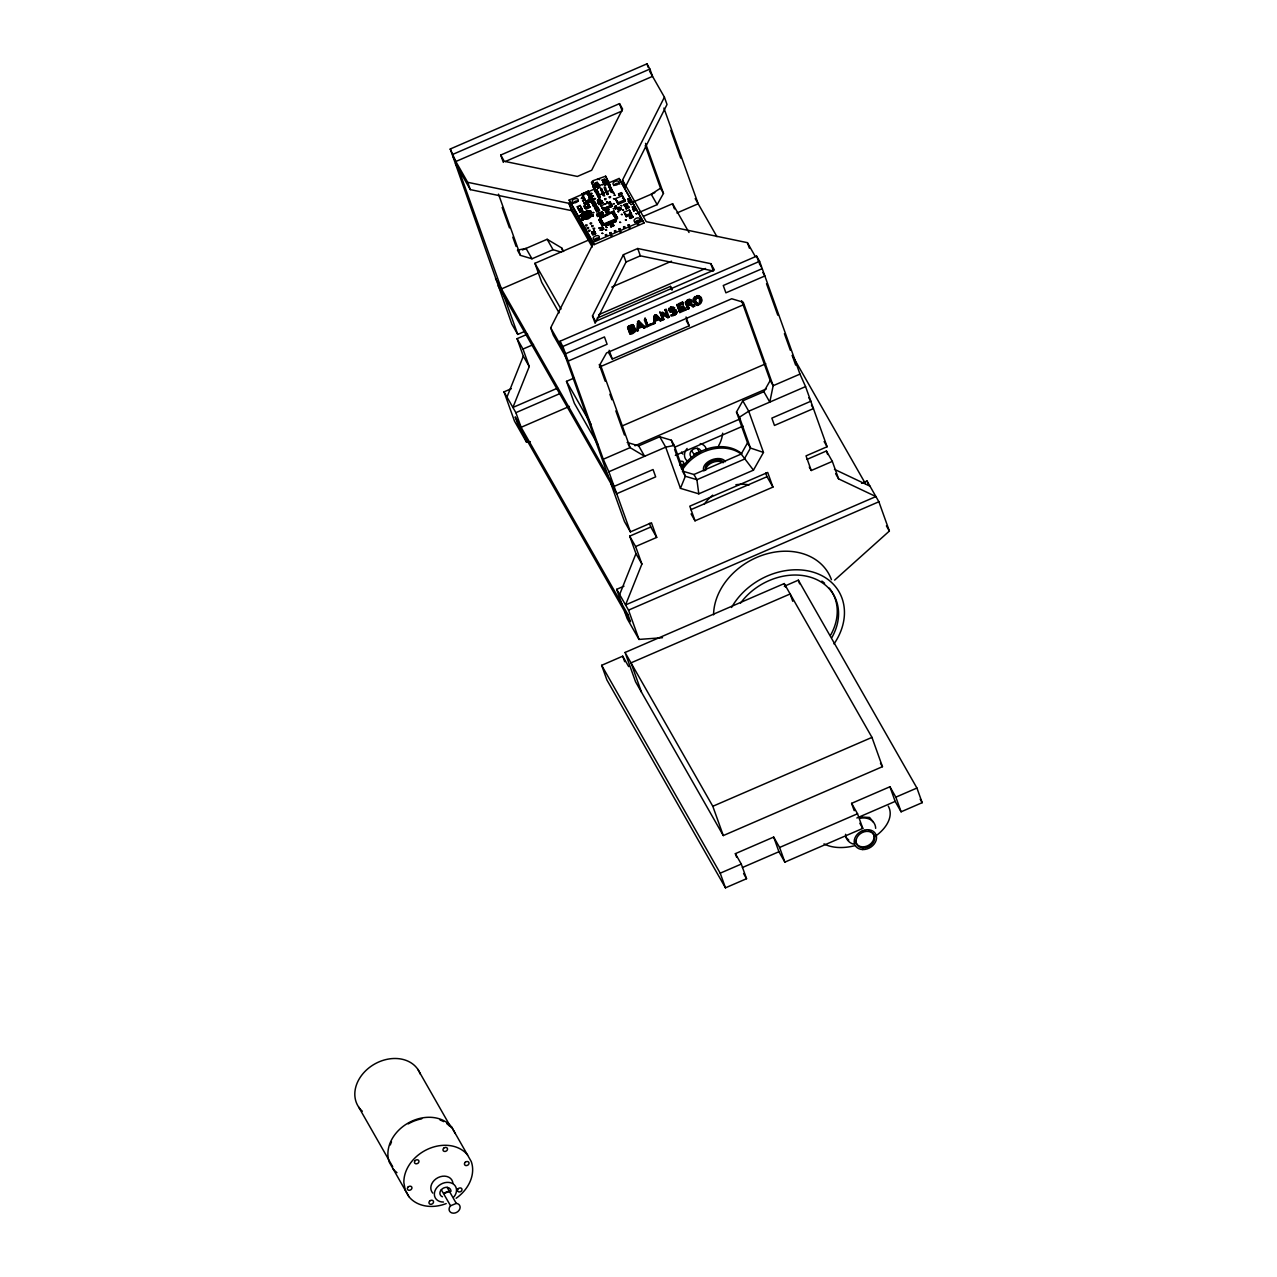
<?xml version="1.0" encoding="UTF-8"?>
<svg xmlns="http://www.w3.org/2000/svg" width="1277" height="1277" viewBox="0 0 1277 1277"><rect width="100%" height="100%" fill="white"/><g stroke="black" fill="none" stroke-linecap="round" stroke-linejoin="round"><path stroke-width="1.5" d="M585.568 219.357L584.994 216.707L588.952 215.206L589.814 213.706L589.064 215.526L582.344 217.936L583.381 216.978C586.351 217.202 585.281 221.703 590.453 217.25C591.379 212.094 579.71 220.219 583.03 212.86L584.834 212.19L583.573 213.866L585.632 214.616L587.516 213.435L587.372 211.854M668.733 309.545L669.1 308.204L669.787 311.636C675.549 310.343 677.576 314.589 670.776 315.004L671.159 316.073C680.274 314.876 676.14 308.316 669.196 310.598L668.733 309.545L669.787 311.636M627.63 327.79L630.104 334.095C633.759 334.845 638.835 327.662 632.61 328.764L633.36 325.156M694.592 299.425C694.624 294.508 702.254 298.69 700.035 302.601C696.284 307.118 692.166 295.514 696.683 302.761M696.747 297.876L695.279 301.085M699.716 303L699.493 298.706L697.21 296.599M602.68 213.083C601.643 216.627 590.948 214.376 601.659 212.174M582.344 218.191L585.249 218.207L583.19 217.585L582.903 219.836L582.535 218.974L585.281 218.846M585.505 208.518L585.473 206.555M585.584 207.864L584.962 208.295M688.558 304.485L687.265 303.734L687.856 304.788C692.389 304.437 689.692 297.972 686.387 301.26L689.197 308.523L687.888 309.082L685.398 302.777M672.277 314.637C676.012 315.467 676.714 308.443 676.044 310.662M590.405 211.663L591.251 211.471L589.83 211.008L589.383 212.509L585.153 212.062L587.883 213.147L585.84 215.206L583.972 214.823L583.844 212.972M589.655 206.666L588.665 205.884L589.064 207.88L586.925 208.805C582.52 206.794 585.584 201.175 588.027 204.464M596.997 214.871L597.971 215.59M587.564 200.76L591.203 199.34L591.379 196.77L589.607 197.536L587.58 200.824L588.186 202.436L586.845 203.027L593.103 200.313L591.698 200.792M638.404 322.363L638.644 327.439L641.772 326.082L638.404 322.363L641.772 326.082M638.644 327.439L638.995 323.4M654.798 316.568L655.149 320.288L658.278 318.931L654.909 315.211L658.278 318.931M655.149 320.288L655.5 316.249M637.303 323.193L637.207 331.03L638.34 330.535L637.941 327.375L641.868 325.683L643.895 328.125L645.284 327.519L638.803 320.926L637.478 321.485M638.34 330.535L637.941 327.375M653.808 316.042L653.712 323.879L654.846 323.384L654.447 320.224L658.373 318.532L660.401 320.974L661.805 320.383L656.49 314.892M654.846 323.384L654.447 320.224M637.207 331.03L638.069 322.522L639.394 321.964L645.284 327.519M653.712 323.879L654.574 315.387L655.899 314.812L661.805 320.383M602.313 212.381L602.999 214.297C603.335 210.482 595.066 214.089 598.003 216.467L597.125 214.568M602.345 212.924L602.393 212.589M699.094 304.437L694.257 302.713L693.523 298.195L694.113 299.233C696.54 317.494 709.533 288.363 694.113 299.233M699.876 304.022L699.285 302.984C702.909 301.117 700.818 294.492 696.699 295.737L697.801 297.637M599.775 218.622L598.865 220.155L600.078 218.958M600.669 219.213L599.105 220.57L599.855 220.155M600.046 219.74L600.03 220.65M601.802 221.192L600.238 222.565L600.781 220.171M601.355 220.394L599.775 221.751L600.541 220.698M602.505 222.421L600.685 223.363L600.972 221.336M602.361 222.948L601.69 221.767M601.802 223.347L601.148 224.161L601.882 222.852M602.489 224.369L602.6 223.363M602.872 225.295C603.877 223.156 600.142 225.614 602.074 224.193M602.888 224.289L616.153 218.782L611.635 212.046L600.19 216.994L600.19 218.527L608.714 214.44M632.706 327.566L632.147 326.417L629.194 327.311L628.603 326.274C627.773 331.781 635.595 328.253 631.285 325.348L629.226 326.002L629.816 327.04M597.077 214.616L597.205 215.063M597.7 214.919L597.907 215.621M585.249 218.431C583.86 219.309 578.178 215.063 582.12 214.759L582.472 212.844L582.791 214.488L580.987 216.148C579.854 212.349 598.674 208.726 585.361 212.636L588.266 211.503L589.527 213.594L584.643 216.563L584.674 214.664M690.586 304.229L689.995 303.176C691.001 298.02 692.501 300.638 690.586 304.229L694.688 306.145L693.108 306.831L688.75 304.038L687.553 304.549L688.159 305.586L689.341 305.075M584.962 207.034L584.084 206.666M585.489 207.943L589.192 206.188L589.894 207.082M581.673 214.712L583.238 217.776M584.531 212.349L582.472 212.844M587.675 212.365L586.845 210.897L588.729 211.886L589.878 211.136C596.886 222.182 590.213 211.679 592.544 215.669M597.317 214.44L601.866 212.11L603.335 214.089L597.62 216.563L596.63 214.632L602.361 212.158L603.335 214.089M629.513 333.058C633.169 333.808 638.245 326.625 632.003 327.726M630.104 334.095L627.598 327.072C629.545 324.15 636.984 325.076 632.61 328.764M689.484 303.974L689.468 300.558M587.787 212.956L588.617 211.583M580.397 215.494L579.806 216.42L582.839 214.041L580.428 215.254L582.919 219.612L581.705 219.74L582.887 219.852M582.456 219.037L581.705 219.74M633.711 329.689L633.408 331.669L631.141 332.722C625.522 327.758 636.76 327.056 633.408 331.669M634.206 330.982C634.589 327.614 629.976 331.493 629.641 329.179M597.62 214.744L597.828 215.637M506.985 397.067L523.315 356.155L517.057 338.676L527.593 334.111M517.057 338.676L522.979 349.068L529.253 366.563L512.907 407.459L557.618 388.112M619.632 594.539L635.962 553.643L629.705 536.148L650.775 527.018L656.713 537.409L635.627 546.54L629.705 536.148M635.627 546.54L641.9 564.035L625.554 604.931L875.91 496.561L838.606 478.891L835.637 473.687M741.634 300.733L770.191 380.498L763.869 391.704L742.799 400.818L748.721 411.21L763.47 452.409L753.446 470.159L698.79 493.832L680.449 488.357L685.334 476.257L674.288 445.402L671.335 440.214L659.762 436.766L638.692 445.881L627.135 442.433M584.036 212.748L583.972 214.823M600.318 219.947L600.892 219.596M600.86 221.639L599.982 222.102M603.175 223.603L602.185 224.209M632.338 328.173L631.285 325.348M597.413 214.983L602.377 213.291M586.877 211.679L591.251 211.471M587.356 212.078L588.266 211.503L585.473 211.95M675.373 313.408C676.347 309.609 665.333 310.534 672.692 307.118L674.783 307.917L672.979 307.326L669.691 309.242M673.282 308.156L670.776 309.401L670.808 310.662M624.485 185.58L622.506 180.089L664.407 97.164L649.578 71.177M550.69 327.806L565.519 353.793L604.468 336.936L607.102 344.247L568.137 361.12L553.308 335.133L550.69 327.806L592.576 244.881L568.872 203.314L467.685 182.308L452.872 156.321M625.139 187.416L667.025 104.475L664.407 97.164M592.48 315.914L623.399 254.698L637.718 248.504L710.81 263.685L714.37 269.926L595.577 321.341L592.48 315.914L595.114 323.241L626.033 262.024L640.336 255.831L713.444 271.011L710.81 263.685M639.585 212.221L657.16 204.623L663.481 193.418L645.539 143.343M763.47 452.409L750.477 448.051L747.524 442.864L736.478 412.008L742.799 400.818M736.478 412.008L739.447 417.212L750.477 448.051L744.156 459.241L696.907 479.705L685.334 476.257L682.381 471.053L693.938 474.501L741.203 454.053L747.524 442.864M591.762 200.888L589.607 197.536L590.756 195.652L590.197 194.12L588.426 194.886L588.984 196.419L590.756 195.652M582.009 214.44L584.259 212.541M616.312 219.245L603.798 224.656M616.504 219.756L611.811 212.509L599.998 218.016L604.691 225.247L616.137 220.298L616.153 218.782M623.926 212.269L626.241 216.707L631.62 214.392L629.369 209.955L624.006 212.269L626.544 215.765M587.883 213.147C591.57 212.988 588.362 216.18 586.494 214.999L584.643 216.563L585.297 214.664M580.668 215.238L582.504 213.403M581.993 220.267L592.32 215.382L591.411 213.945L589.415 215.621L589.91 216.595M585.233 218.335L590.086 216.276L591.586 214.089L590.453 217.25M587.452 212.652L588.266 211.503L585.808 211.87M601.275 222.501L602.265 222.006M602.536 224.449L601.595 224.96M603.111 224.672L601.818 225.295L602.936 225.327M582.759 219.564L585.361 217.904M691.48 457.134A5.794 4.581 -29.7 0 1 690.649 456.256L690.171 455.155A5.794 4.581 -29.7 0 1 691.432 450.717L691.847 450.286A5.794 4.581 -29.7 0 1 700.45 450.095L700.945 451.196M691.511 450.685L694.209 454.436A5.794 4.581 -29.7 0 1 699.604 452.457L697.226 448.291M442.465 1196.772A5.794 4.581 -29.7 0 1 440.533 1195.272L440.038 1194.187A5.794 4.581 -29.7 0 1 441.315 1189.733L441.714 1189.302A5.794 4.581 -29.7 0 1 450.334 1189.126L450.829 1190.212A5.794 4.581 -29.7 0 1 450.941 1191.441M582.248 197.233C585.6 194.184 578.162 200.425 583.589 196.993M582.535 197.759L583.334 196.929M583.86 199.93L582.472 200.553L584.77 199.068M585.345 202.516L583.956 203.155L586.255 201.67M586.319 202.309L583.892 203.011M591.506 214.009L589.064 215.526L589.83 215.797M584.882 215.254L583.653 216.436L584.052 213.562L583.062 212.876M583.733 199.835L585.074 199.595M584.643 216.563L585.967 214.52M834.647 580.109L889.367 531.056L878.879 501.765L867.019 480.982L861.544 483.344M601.595 220.809L599.775 221.751M680.018 461.843L680.561 461.508A2.442 1.931 -29.7 0 1 683.147 464.237L682.7 464.668A2.442 1.931 -29.7 0 1 679.875 465.083M610.454 213.546L611.348 213.211M584.818 199.531L582.759 201.08L584.036 200.537M585.92 209.109L585.808 208.055M586.143 211.838L588.266 211.503L586.75 211.886M580.764 215.063L581.546 214.807M645.236 145.562L660.512 188.23L651.222 194.232L657.16 204.623M612.178 235.734L610.837 236.069M621.26 231.807L619.92 232.143M630.343 227.865L629.002 228.216M739.447 417.212L748.721 411.21L805.564 386.612L799.977 374.097L759.607 261.322L756.638 256.134L559.933 341.278L562.55 348.589M588.266 211.503L586.446 211.838M601.228 220.969L601.196 221.799M602.792 223.683L602.026 223.507M629.401 328.492L630.998 327.71L632.003 329.562M589.894 211.152L586.813 210.928L589.894 211.152L587.42 212.221M583.126 214.552L580.748 215.861M450.254 148.994L646.96 63.85L649.913 69.054L652.547 76.365L455.841 161.509L450.254 148.994L511.806 324.023L517.744 334.414L524.767 331.381M453.207 154.198L649.913 69.054M500.728 155.044L619.521 103.629L622.601 109.056L591.682 170.256L577.38 176.449L504.271 161.285L500.728 155.044L503.346 162.371M505.165 161.572L622.138 110.955L619.521 103.629M591.522 182.308L592.959 181.685L593.358 182.787L591.921 183.393L591.522 182.308L595.784 191.263M597.508 179.578L599.296 178.812L599.631 179.722M609.432 184.096L608.091 184.67L611.412 192.396L612.832 191.773L605.649 176.194L592.512 180.903L592.959 181.685M595.098 183.17L597.157 182.292L599.152 185.804L599.743 187.448L597.684 188.342L595.098 183.17L597.333 187.128L599.121 186.362M602.249 180.073L604.308 179.195L606.304 182.707L606.894 184.351L604.835 185.245L602.249 180.073L604.835 185.245M594.284 184.415L592.943 184.989L594.954 190.88L592.975 186.33L594.396 185.708M605.553 179.53L606.894 178.956L607.549 180.775M594.06 185.245L594.603 188.996M595.689 184.83L597.748 183.936L599.743 187.448L597.476 183.361L598.642 183.712M602.84 181.733L604.899 180.839L606.894 184.351M593.821 186.378L594.172 185.516M593.597 186.825L594.938 186.234M595.146 187.001L596.439 186.442L596.04 185.341M604.771 182.994L603.925 180.616L605.106 182.691L606.399 182.132M596.104 186.745L599.567 185.245M599.152 185.804L604.244 183.601M606.304 182.707L608.762 181.637M592.448 198.558L593.294 200.856L586.973 203.474L581.977 193.896L588.234 191.183L592.496 198.701M594.731 188.342L591.921 183.393M602.568 184.862L606 183.377L604.628 180.951M582.104 194.152L588.298 191.295M608.379 183.09L619.09 178.461L644.007 223.028L594.06 244.657L569.127 200.074L594.731 188.948M587.484 193.418L588.825 192.827M598.705 197.887L595.561 190.321L596.982 189.698L600.142 197.265L598.705 197.887L594.954 190.88M609.688 184.207L608.251 184.83L611.412 192.396M583.445 193.577L587.675 194.152L589.415 193.242L589.846 194.487M591.762 193.13L589.463 193.657L592.113 193.801M595.337 191.981L592.975 186.33M582.504 197.791L581.29 198.478L582.551 197.935M588.426 194.886L589.032 195.924L590.788 195.158L591.762 197.871L589.431 193.657M589.543 197.392L591.315 196.626M592.273 196.961L593.246 195.732L590.644 196.371M597.269 193.865L598.705 193.242M609.959 188.373L611.396 187.751M591.235 196.929L593.55 196.243M601.467 188.373L602.952 192.524C600.637 193.689 606.208 198.829 602.409 193.561M606.256 192.747C604.771 189.682 608.219 192.268 608.251 194.296M596.982 189.698L598.961 195.189L610.214 190.321M592.512 198.669L586.239 201.415L587.037 203.57M594.731 198.318C587.181 200.633 602.824 196.371 590.916 200.808L593.518 206.267L596.391 205.038L589.032 193.386M586.351 202.277L581.977 193.896M577.284 206.714L580.141 212.19L577.284 206.714L580.141 205.469L582.647 211.104M584.403 207.305L584.291 205.374L587.356 203.602M587.532 203.905L589.144 204.99M597.955 200.377L599.599 199.164L600.366 200.313M597.397 200.569L600.254 199.324L600.813 200.377L597.955 201.606L597.476 200.776L600.254 199.324M580.748 207.784L582.759 210.928L579.902 212.174M588.601 204.719L589.224 205.214L588.027 204.112M591.746 203.155L591.666 202.357M594.428 201.989L596.391 205.038M578.768 209.3L581.626 208.071M592.384 203.41L595.258 202.165M598.227 200.665C602.121 198.398 598.322 202.724 597.812 199.946M579.056 209.827L581.929 208.582M590.916 200.808L592.688 203.921L595.545 202.692M588.729 206.108L586.287 208.071L585.265 207.385M597.939 202.261L599.36 201.638L600.318 203.314L598.881 203.921L597.939 202.261L598.29 203.139L599.36 201.638M601.068 202.804L602.473 202.117L602.824 202.979L601.387 203.602L602.584 202.325L601.643 200.665L600.557 202.149L600.206 201.287L601.69 200.792M598.083 202.548L599.488 201.862M600.35 201.558L601.754 200.872M600.445 201.942L601.882 201.303L602.824 202.979L601.275 203.394L602.76 202.867M618.579 193.849L621.436 192.604L621.915 193.45L619.281 195.333L618.579 193.849L619.281 195.333M582.328 210.29L579.822 211.375L582.392 210.386M593.454 205.469L596.008 204.496L593.709 206.188M618.818 194.503L621.676 193.274L622.154 194.104M590.277 206.97L589.144 206.092M619.058 194.679L621.915 193.45M599.121 204.591L600.19 203.107L599.121 204.591L598.179 202.931L599.599 202.309L600.557 203.969M587.053 210.944L582.184 212.956M594.428 207.592L597.285 206.363L597.987 207.848L595.13 209.093L594.651 208.263L597.987 207.848M582.935 213.02L586.75 211.375L587.915 213.355L589.607 213.594M615.211 198.765L622.362 195.668L624.74 199.835L625.267 201.287L618.116 204.384L615.211 198.765L618.611 203.474L617.701 203.219M601.084 205.757L610.023 201.878L611.795 205.006L612.194 206.076L603.239 209.955L601.084 205.757L603.239 209.955M587.659 212.605L590.086 211.312M583.19 214.696L579.806 216.42M587.707 212.748L590.357 211.583M608.506 203.793L610.406 202.963L612.194 206.076M609.161 203.841L610.422 204.017M616.951 200.505L616.807 201.67M622.426 198.143L623.495 198.653M595.928 210.242L598.785 208.997L599.504 210.482L596.63 211.727L596.167 210.897L598.785 208.997M623.336 198.382L623.384 198.494M603.67 207.512L602.313 208.422L603.766 207.8M603.957 208.023L602.616 208.949L611.795 205.006M617.988 202.325L616.775 201.558M608.921 206.443L610.39 207.193M624.74 199.835L617.541 202.963L618.116 204.384M604.564 209.38C604.324 211.008 602.01 208.502 604.197 208.821M607.054 207.592L606.048 207.688L606.639 208.821L607.437 208.135M617.653 203.123L618.611 203.474M624.373 200.202L623.942 199.42L624.708 200.84M585.297 218.048L593.438 215.318M604.628 208.295L606.112 209.061L605.521 207.912M607.597 207.353L608.858 207.528M610.342 205.82L610.933 206.97L611.715 206.283M592.352 215.143L593.087 214.648M616.232 206.603L614.556 206.587L616.105 206.172M629.848 200.728L628.428 201.351L629.369 203.011L630.806 202.389L629.609 200.074L629.976 200.936L628.332 200.968M605.218 211.152L608.091 209.907L608.794 211.407L605.937 212.636L605.458 211.806L608.315 210.561L608.794 211.407M616.137 206.251L614.684 206.794M596.838 215.206L602.361 212.158M616.312 206.762L614.891 207.385M608.554 210.737L605.937 212.636M596.63 214.632L597.397 215.973L603.127 213.498M629.034 202.213L630.439 201.527L630.806 202.389M615.498 208.279L616.935 207.64L615.69 208.79M623.91 204.703L626.784 203.458L627.486 204.959L624.629 206.188L624.15 205.358L627.007 204.128L627.486 204.959M630.567 201.734L629.13 202.357L628.188 200.697M615.626 208.71L616.823 207.433L615.737 208.917L614.556 206.587M629.258 202.804L630.662 202.117M627.246 204.288L624.629 206.188M522.469 249.957L547.131 239.278L561.657 247.93L563.62 251.393M633.663 201.83L654.798 192.683M620.718 207.736L617.86 208.965L620.718 207.736L621.436 209.22L618.563 210.466L617.86 208.965L618.93 210.306M600.573 216.835L601.451 216.898M604.356 215.733L603.622 216.1M606.958 214.281L606.256 214.584M609.496 212.972L608.842 213.259M610.885 212.381L610.214 212.668M618.451 209.843L618.244 208.885M625.427 207.337L628.284 206.108L629.002 207.592L626.129 208.837L625.666 208.007L628.523 206.762L629.002 207.592M613.311 213.227L614.716 212.732L613.982 213.578M628.763 206.938L626.129 208.837M613.407 214.185L614.045 213.658L614.556 215.206M615.163 213.53L614.014 214.44M599.073 220.506L600.014 220.57M615.865 214.791L613.838 214.903M614.333 215.781L616.073 215.143L614.971 215.605M615.019 215.925L616.073 215.143M614.78 216.579L616.775 216.388L615.37 216.835M634.461 208.79L633.057 209.476L632.706 208.614L634.254 208.199M632.849 208.885L634.27 208.279M615.961 216.659L616.775 216.388M634.366 208.646L632.945 209.268L633.887 210.928L634.956 209.444L633.887 210.928M615.594 217.234L616.983 216.739L616.025 217.601M625.554 215.318L626.576 215.845L625.666 214.201M630.407 212.477L629.561 212.285L630.726 213.067M635.084 209.651L633.647 210.274L632.706 208.614M616.057 218.032C617.813 217.792 617.621 219.229 616.599 218.718M633.775 210.721L635.164 210.035M625.81 214.472L625.698 215.574L631.141 213.067M631.157 213.77L630.71 212.988M605.889 224.481L606.08 224.912M607.054 225.183L607.15 223.683M612.561 222.789L612.8 221.575M613.934 222.198L614.029 220.698M615.306 221.607L615.402 220.107M606.862 224.736L607.948 225.311L607.022 225.103M608.235 224.129L608.522 223.092M609.608 223.539L609.895 222.485M592.113 233.356L591.698 231.823L592.049 233.468L594.906 232.222L594.204 230.738L591.937 232.478M601.052 227.577L602.473 226.955L603.43 228.615L601.994 229.237L601.052 227.577L601.403 228.439L602.808 227.753L603.67 229.285L602.233 229.892L601.291 228.232L602.712 227.625M594.906 232.222L593.837 230.882L594.316 231.712M601.196 227.865L602.6 227.162M605.442 225.215L605.905 226.189L606.288 225.375M607.948 223.507L608.666 224.991L609.017 224.145M609.783 223.906L610.677 224.05L610.183 223.028M611.156 223.315L612.05 223.443L611.46 222.214M612.529 222.725L613.439 222.852L612.928 221.831M613.854 222.022L614.812 222.262L614.301 221.24M615.291 221.528L616.184 221.655L615.69 220.634M594.076 231.552L594.204 230.738M531.982 258.8L526.044 248.408L517.44 250.148L520.409 255.352L531.982 258.8L553.053 249.685L561.305 252.144M594.667 231.568L592.049 233.468M629.481 216.946L632.338 215.701L633.057 217.186L630.199 218.431L629.481 216.946L630.199 218.431M592.688 233.787L594.795 232.191M601.898 229.11L603.303 228.407L603.67 229.285M610.262 225.422L613.12 224.193L613.822 225.678L610.965 226.923L610.486 226.093L613.359 224.848L613.822 225.678M592.241 233.723L595.114 232.494L595.657 233.547L592.799 234.776L592.32 233.946L595.114 232.494M629.721 217.601L632.338 215.701M629.96 217.776L633.057 217.186M613.598 225.023L610.965 226.923M559.103 312.849L541.719 282.361L534.903 263.317L589.256 239.789M643.608 216.26L672.596 203.713L689.021 232.51M569.127 200.074L593.214 242.311L643.177 220.682M538.639 272.831L501.462 288.921L458.459 168.835M676.906 212.988L698.168 203.777L663.896 108.082M611.715 287.086L671.51 261.21M598.61 314.749L705.495 268.489M522.979 349.068L533.531 344.503M597.221 318.085L670.441 286.383L672.356 289.735M559.933 341.278L562.886 346.466L759.607 261.322M678.183 303.878L682.525 301.995L683.418 303.846L678.933 305.778L678.342 304.74L682.828 302.793L682.525 301.995M666.035 309.098L669.148 317.191L667.935 317.718L661.534 313.248L663.96 319.442L662.875 319.904L659.762 311.827L667.36 315.722L664.966 309.577L667.36 315.722M665.556 310.614L666.626 310.151M762.225 268.649L723.261 285.505L725.895 292.832L764.843 275.976L762.864 272.512M645.667 319.25L644.342 319.809L646.864 326.848L652.802 324.278L652.515 323.464L647.886 325.459L645.077 318.196L647.886 325.459M680.864 311.189L679.987 308.715L683.786 307.071L683.195 306.033L679.396 307.677L680.864 311.189L685.653 309.114L685.957 309.928L679.843 312.562L676.73 304.501L677.321 305.538L683.131 303.032L683.418 303.846M690.362 302.058L686.978 302.298L686.387 301.26M630.535 331.669L631.732 331.158L632.323 332.196M680.274 310.151L685.063 308.076L685.957 309.928M638.532 328.412L642.459 326.72L643.895 328.125M655.037 321.277L658.964 319.569L660.401 320.974M636.616 329.977L637.75 329.498M643.305 327.088L644.693 326.481M650.727 323.879L646.274 325.811L646.864 326.848M653.122 322.842L654.255 322.347M659.81 319.936L661.215 319.346M662.284 318.867L663.96 319.442M667.344 316.68L668.557 316.153L669.148 317.191M679.252 311.524L685.35 308.89L685.063 308.076M687.297 308.044L688.606 307.486L689.197 308.523M688.75 304.038L694.688 306.145M530.274 441.666L526.363 441.954L514.503 421.155L504.016 391.863L511.295 388.719M608.459 352.356L612.29 359.076L689.197 325.779L686.052 316.999M597.923 444.619L574.363 403.309L566.493 381.344L573.788 378.184M599.344 367.122L743.469 304.74M504.016 391.863L515.876 412.663L559.741 393.667M569.398 406.405L521.128 427.3L515.876 412.663M621.644 426.167L765.769 363.769M656.713 537.409L651.462 522.772L630.391 531.886L608.858 471.756L603.271 459.241L630.088 447.62L644.614 456.272L638.692 445.881M799.977 374.097L773.16 385.702L769.792 402.095L763.869 391.704M634.972 445.769L766.328 388.91M608.858 471.756L665.7 447.158L674.288 445.402M674.543 447.285L740.341 418.808M675.341 455.394L742.959 426.119M805.564 386.612L827.097 446.742L806.026 455.873L811.262 470.511L832.333 461.396L838.606 478.891M690.905 509.651L767.014 476.704L772.936 487.096L695.023 520.824L691.08 513.897M807.096 459.353L826.411 451.004L832.333 461.396M621.915 603.989L616.663 589.335L623.974 586.175M616.663 589.335L628.523 610.135L878.879 501.765M625.06 652.467L784.222 583.573L871.968 737.388L882.455 766.679L723.293 835.573L635.547 681.758L625.06 652.467L712.805 806.282L723.293 835.573M784.301 586.255L798.348 580.173L916.934 788.037L922.17 802.674L901.099 811.805L895.847 797.151L889.925 786.76L851.599 803.345L857.537 813.752L862.773 828.39L784.86 862.119L779.608 847.465L773.686 837.073L735.36 853.659L741.298 864.066L746.534 878.704L725.464 887.834L606.894 679.955L601.643 665.317L622.713 656.186L628.651 666.578M712.805 806.282L871.968 737.388M601.643 665.317L720.212 873.181L741.298 864.066M779.608 847.465L857.537 813.752M895.847 797.151L916.934 788.037M742.432 867.514L778.922 851.727L784.86 862.119M856.851 817.998L895.161 801.413L901.099 811.805M693.874 454.835L699.604 452.457M441.315 1189.733L450.558 1205.775A5.794 4.581 -29.7 0 0 449.217 1210.261L449.696 1211.346A5.794 4.581 -29.7 0 0 456.48 1212.464A5.794 4.581 -29.7 0 0 459.991 1206.286L459.497 1205.201A5.794 4.581 -29.7 0 0 456.272 1203.397L447.11 1187.323M450.478 1205.807L456.272 1203.397M687.17 299.983L688.463 299.488L689.596 301.42M589.655 194.2L590.74 194.2M593.757 199.563L592.113 198.957M613.774 214.025L613.598 213.195M587.516 213.435L589.447 213.594L587.899 213.562M691.065 300.494L685.366 302.058L687.888 309.082M588.378 211.471L590.006 214.105L591.411 213.945M859.517 816.945L869.573 817.456L873.356 822.069M670.01 309.289L673.506 310.678M614.78 215.59L614.365 214.456M616.328 217.537L614.987 216.93M624.533 611.316L627.151 618.643L639.011 639.426L662.492 637.718M590.74 194.375L589.751 194.343M592.129 214.839L589.607 216.068M590.948 196.259L593.246 195.732M583.158 217.313L585.121 217.473M611.986 213.02L612.353 212.126M755.314 256.517L747.396 242.662L646.226 221.655L622.506 180.089M455.49 163.648L470.319 189.619L571.489 210.625L592.241 247.004M614.796 215.095L614.923 215.382M615.706 216.691L615.179 215.829M689.995 303.176L694.097 305.107M834.456 469.329L869.988 486.17M589.447 193.386L586.893 191.758L589.607 197.536L589.032 195.924M662.444 312.131L666.77 314.685M662.125 314.286L667.935 317.718M587.723 214.025L588.633 214.823L586.59 214.249M846.124 837.536L848.79 840.122M753.446 470.159L741.203 454.053M584.579 205.054L585.441 206.204M604.675 195.844L603.319 193.178M607.469 213.85L608.475 213.945M759.256 263.445L761.236 266.909M792.235 355.309L865.343 483.504M886.398 525.853L889.367 531.056M695.199 198.589L716.94 236.692M808.836 397.785L810.815 401.249L771.851 418.122L774.469 425.449L813.433 408.576L811.454 405.112M824.128 441.555L827.097 446.742M660.512 188.23L663.481 193.418M770.191 380.498L773.16 385.702L743.262 302.234L731.705 298.77L606.527 352.963L600.206 364.153L630.088 447.62L628.124 444.157M809.283 467.047L811.262 470.511M700.115 296.695L701.488 299.137M699.573 296.2L700.163 297.238M701.121 298.93L701.712 299.967M701.185 299.712L701.791 300.765M698.934 295.849L699.525 296.887M701.105 300.478L701.696 301.532M698.232 295.641L698.822 296.695M698.551 297.142L700.083 299.744M700.85 301.212L701.44 302.25M697.481 295.61L698.727 297.876M699.684 299.377L700.291 300.414M697.689 296.663L698.28 297.701M699.78 299.983L700.371 301.037M699.764 300.558L700.371 301.611M700.466 301.899L701.057 302.936M699.652 301.085L700.243 302.138M696.699 296.647L697.29 297.701M699.445 301.564L700.53 303.511M695.087 296.44L696.236 298.148M695.231 297.445L695.837 298.483M695.518 298.898L694.433 296.934L694.496 298.563M694.72 298.323L695.311 299.361M697.162 302.825L698.264 304.724M694.592 298.85L695.199 299.887M696.236 302.569L697.481 304.836M694.88 300.702L696.412 303.319M693.267 298.93L693.858 299.967M696.141 303.766L696.731 304.804M695.438 303.559L696.029 304.596M693.172 299.696L693.778 300.733M693.251 300.478L693.842 301.532M694.8 303.208L695.39 304.245M693.475 301.308L694.864 303.75M690.857 299.776L691.703 301.276M691.24 300.957L691.831 301.995M689.963 299.297L690.554 300.334M691.112 301.643L691.703 302.681M689.325 299.281L689.915 300.318M690.697 302.362L691.304 303.415M692.501 305.794L693.108 306.831M689.245 300.43L690.41 302.713M689.708 301.995L690.298 303.032M689.516 302.33L690.107 303.367M644.007 223.028L619.09 178.461M688.271 300.51L688.862 301.548M687.186 300.909L687.776 301.947M635.323 210.306L634.126 207.991L634.493 208.853M625.267 201.287L622.362 195.668M631.62 214.392L629.369 209.955M632.195 216.436L632.69 217.345L632.227 216.515M624.772 205.453L624.277 204.543L624.756 205.374M625.985 207.768L626.496 208.678L626.017 207.848M607.102 180.217L609.911 185.149L605.649 176.194M679.987 308.715L678.342 304.74M608.139 183.138L609.081 184.766M609.464 185.867L612.832 191.773M686.324 320.75L689.197 325.779M620.383 207.959L621.308 209.189M620.59 208.55L621.069 209.38M675.98 309.976L677.018 312.051M676.395 311.508L676.986 312.546M616.935 207.656L615.993 205.964L616.344 206.842M616.232 206.635L617.174 208.295M674.735 309.465L675.325 310.519M676.219 312.003L676.81 313.041M606.894 191.63L608.283 194.264M674.831 310.934L675.645 312.306M675.916 312.498L676.507 313.535M673.793 309.513L675.677 312.849M675.501 312.977L676.092 314.014M673.857 310.742L674.448 311.78M671.127 306.735L672.037 308.571M674.958 313.408L675.549 314.445M671.063 308.092L670.473 307.055L670.505 308.443M672.851 310.822L673.442 311.875M674.32 313.823L674.91 314.86M670.68 307.933L671.271 308.97M671.989 309.752L672.58 310.79M671.127 309.832L672.468 311.987M673.33 313.36L673.921 314.397M670.186 308.364L670.776 309.401M673.57 314.174L674.176 315.211M611.827 206.571L611.348 205.725M669.962 308.811L671.159 310.838M672.692 313.583L673.282 314.621M670.617 311.029L671.207 312.067M668.861 308.651L669.451 309.688M668.733 309.098L669.324 310.135M669.755 310.918L670.345 311.955M615.833 216.978L617.685 218M608.379 206.682L608.969 207.816M614.939 220.745L615.195 221.368M606.942 207.289L607.533 208.438M598.961 195.189L600.142 197.265M613.822 221.959L613.375 220.985M612.449 222.565L611.986 221.591M600.206 201.287L601.387 203.602M606.08 211.902L605.825 211.647M604.085 208.534L604.675 209.667M605.793 211.583L606.064 211.822M603.303 209.22L603.782 210.066M611.06 223.156L610.614 222.182M609.656 223.667L609.241 222.773M601.994 213.85L602.281 214.616L601.483 213.211M590.197 194.12L590.788 195.158M596.215 205.102L595.944 204.384M596.95 206.587L597.875 207.816M598.929 210.051L598.674 209.811M597.636 208.007L597.221 206.475M598.642 209.731L598.897 209.987M589.575 197.456L587.675 194.152M605.106 224.56L605.553 225.534M658.373 318.532L658.964 319.569M594.811 207.512L595.497 208.933L594.539 207.624M596.966 211.503L596.279 210.082L596.758 210.913M599.839 217.553L603.989 225.167M597.764 214.265L598.482 215.51M583.381 193.434L583.972 195.062M587.133 203.251L589.144 206.826M589.719 211.2L591.235 213.882M584.451 204.416L586.207 207.848M920.19 799.21L922.17 802.674M580.54 207.177L580.812 207.896M594.747 232.653L595.226 233.483M594.443 232.334L595.018 233.499L594.523 232.302M592.656 233.116L593.071 233.835M592.608 233.579L593.071 234.409M580.955 215.015L582.456 217.633M580.333 215.127L580.636 216.052M641.868 325.683L642.459 326.72M638.803 320.926L639.394 321.964M633.184 324.789L633.951 326.194M632.913 324.534L634.03 326.832M634.685 327.95L635.659 329.594M634.398 327.758L635.754 330.408M633.232 326.465L634.637 328.652M635.036 329.769L635.643 330.807M633.153 327.55L633.743 328.588M634.829 330.168L635.419 331.206M631.78 325.491L633.344 328.157M633.232 328.62L634.254 330.184M634.43 330.631L635.02 331.669M631.987 326.832L632.578 327.87M632.897 328.476L633.488 329.514M632.466 328.412L633.057 329.45M633.456 330.168L634.525 332.068M880.476 763.231L882.455 766.679M630.471 325.523L631.077 326.561M631.955 328.428L632.546 329.466M633.2 331.429L633.807 332.467M629.864 328.301L630.726 330.009M693.938 474.501L696.907 479.705L698.79 493.832M547.131 239.278L553.053 249.685M659.762 436.766L665.7 447.158L680.449 488.357M859.804 823.202L862.773 828.39M534.903 263.317L560.986 309.05M566.493 381.344L591.043 424.379M495.524 278.53L614.093 486.409L653.058 469.537L655.676 476.864L616.727 493.72L498.142 285.856M630.391 531.886L624.453 521.495L610.789 483.329M523.315 356.155L529.253 366.563M635.962 553.643L641.9 564.035M743.581 873.516L746.534 878.704M446.2 1203.588A36.091 28.557 -29.7 0 1 408.879 1196.645L389.277 1162.15A36.091 28.557 -29.7 0 1 408.385 1122.914A36.091 28.557 -29.7 0 1 451.659 1127.064L471.261 1161.559A36.091 28.557 -29.7 0 1 456.144 1198.273M417.85 1069.344L450.893 1127.272M358.693 1107.111L392.709 1166.731M451.659 1127.064L455.298 1133.561M408.879 1196.645L405.256 1190.148L403.867 1182.662A36.091 28.557 -29.7 0 1 428.577 1148.821A36.091 28.557 -29.7 0 1 467.637 1155.062M605.043 186.825L605.649 188.198M604.149 187.208L607.357 194.679L607.054 193.881M603.574 193.912L602.952 192.524M600.573 188.757L601.18 190.145M606.575 224.098L606.942 224.944M867.019 480.982L868.328 484.637M756.638 256.134L758.602 261.625M766.519 283.717L777.773 315.164M784.397 333.664L790.367 350.313M792.347 355.868L795.667 365.126M826.411 451.004L827.656 454.5M747.396 242.662L749.376 248.153M646.96 63.85L648.269 67.505M670.76 130.334L680.705 158.109M889.925 786.76L895.161 801.413M672.596 203.713L674.448 208.901M772.936 487.096L767.7 472.458L689.788 506.187L695.023 520.824M765.705 473.049L767.014 476.704M798.348 580.173L799.657 583.828M792.762 601.291L790.144 593.965L630.998 662.859L641.485 692.15M784.222 583.573L785.531 587.228M683.786 307.071L683.498 306.272L679.699 307.917L678.933 305.778M670.441 286.383L671.702 289.895M677.321 305.538L679.843 312.562M851.599 803.345L854.217 810.672M629.018 202.149L629.369 203.011M628.396 207.097L628.156 206.922M626.895 204.448L626.656 204.272M621.548 193.593L621.308 193.418M630.072 217.441L630.311 217.617M619.409 194.519L619.169 194.359M625.507 213.945L626.129 215.175M625.778 215.382L626.241 216.707M637.718 248.504L640.336 255.831M660.353 312.865L662.875 319.904M621.436 209.22L618.563 210.466M604.308 179.195L604.899 180.839M604.723 181.589L605.106 182.691M606.83 191.502L605.362 187.687L604.468 188.07L605.633 191.374M610.023 201.878L610.406 202.963M615.785 219.325L616.137 220.298M603.255 193.05L601.818 189.108L600.892 189.619L602.361 193.434M607.964 210.721L608.203 210.897M612.992 225.007L613.231 225.167M623.399 254.698L626.033 262.024M597.157 182.292L597.748 183.936M597.684 188.342L597.093 186.697L594.635 187.751L595.561 190.321M610.853 225.933L611.092 226.109M600.813 200.377L597.955 201.606M597.828 200.633L598.227 201.239M599.504 210.482L596.63 211.727M604.34 224.273L604.691 225.247M600.19 216.994L600.541 217.984M602.473 226.955L602.84 227.833M588.234 191.183L589.08 193.481M601.882 229.03L602.233 229.892M592.688 203.921L593.518 206.267M589.064 211.599L589.383 212.509M671.335 440.214L673.282 445.657M674.575 449.281L681.726 469.234M595.657 233.547L592.799 234.776M629.194 327.311L629.992 329.53M630.231 330.216L631.141 332.722M587.244 212.062L587.835 213.802M584.451 205.661L585.552 208.454M587.34 213.658L588.633 214.823L586.877 214.073M583.605 213.435L584.148 214.983M580.141 205.469L580.987 207.816M593.214 242.311L594.06 244.657M577.986 208.151L578.305 208.965M568.872 203.314L571.489 210.625M609.145 350.281L612.29 359.076M773.686 837.073L778.922 851.727M561.657 247.93L562.949 251.569M599.232 364.52L605.202 381.216M609.863 394.194L611.859 399.765M615.833 410.891L624.469 435.01M649.466 523.362L650.775 527.018M562.886 346.466L603.271 459.241M565.168 355.916L608.171 476.002M735.36 853.659L736.669 857.33M498.493 194.136L520.409 255.352M502.164 207.481L509.475 227.897M512.795 237.171L516.116 246.445M628.523 610.135L639.011 639.426M720.212 873.181L725.464 887.834M467.685 182.308L470.319 189.619M504.08 296.248L517.744 334.414M622.713 656.186L624.692 661.678M523.746 434.627L526.363 441.954M583.238 217.808L583.557 218.702M661.534 313.248L663.37 318.404M587.436 203.809L587.58 205.278M594.044 240.299A3.224 1.963 -19.7 0 1 599.152 238.081M638.947 224.066A3.224 1.963 -19.7 0 1 637.335 224.481M634.924 222.597A3.224 1.963 -19.7 0 1 640.032 220.394M613.838 185.644A3.224 1.963 -19.7 0 1 616.711 183.409A3.224 1.963 -19.7 0 1 619.84 184.127M572.958 203.346A3.224 1.963 -19.7 0 1 578.082 201.127M362.317 1111.229A35.117 27.775 -29.7 0 1 372.629 1065.241A35.117 27.775 -29.7 0 1 420.341 1074.196M396.971 1172.637A36.091 28.557 -29.7 0 1 392.917 1168.647M390.299 1144.942A35.117 27.775 -29.7 0 1 391.512 1141.877M408.193 1123.92A35.117 27.775 -29.7 0 1 421.777 1118.796M440.086 1120.009A35.117 27.775 -29.7 0 1 443.63 1121.605M446.806 1123.664A35.117 27.775 -29.7 0 1 449.568 1126.138M432.791 1193.101A11.637 9.194 -29.7 0 1 438.123 1177.57A11.637 9.194 -29.7 0 1 452.92 1183.204M443.47 1202.04A11.637 9.194 -29.7 0 1 435.026 1190.723A11.637 9.194 -29.7 0 1 451.004 1182.869A11.637 9.194 -29.7 0 1 453.894 1196.932M723.644 462.45A9.785 5.922 -19.7 0 0 711.736 461.125A9.785 5.922 -19.7 0 0 705.766 470.191A9.785 5.922 -19.7 0 1 712.263 462.577A9.785 5.922 -19.7 0 1 723.101 462.705M704.154 504.383A39.108 30.935 -29.7 0 1 712.742 495.157M735.887 484.749A39.108 30.935 -29.7 0 1 749.184 484.893M681.631 468.372A39.108 30.935 -29.7 0 1 741.761 453.718M682.429 469.776A39.108 30.935 -29.7 0 1 739.894 453.127M703.978 470.958A11.732 7.103 -19.7 0 1 711.145 460.087A11.732 7.103 -19.7 0 1 725.432 461.667M888.281 806.138A39.108 23.704 -19.7 0 1 874.841 836.611M854.712 845.709A39.108 23.704 -19.7 0 1 824 843.874M860.267 818.27A15.803 12.499 -29.7 0 1 875.671 828.342M853.403 844.113A15.803 12.499 -29.7 0 1 845.566 834.296M872.734 832.955A9.785 7.742 -29.7 0 1 867.386 845.917A9.785 7.742 -29.7 0 1 855.462 840.442M862.151 831.263A9.785 7.742 -29.7 0 1 864.545 830.513M869.238 830.673A9.785 7.742 -29.7 0 1 871.201 831.582M713.572 614.86A63.1 49.915 -29.7 0 1 765.434 554.25A63.1 49.915 -29.7 0 1 831.423 579.678M731.545 607.485A63.1 49.915 -29.7 0 1 815.7 572.99A63.1 49.915 -29.7 0 1 834.009 643.927M829.332 588.138A56.922 45.03 -29.7 0 1 830.609 635.148M821.877 581.083A56.922 45.03 -29.7 0 1 824.607 583.238M740.516 603.143A56.922 45.03 -29.7 0 1 813.385 578.194A56.922 45.03 -29.7 0 1 831.918 637.462M722.67 433.174A36.091 28.557 -29.7 0 1 718.568 445.849M682.908 454.085A11.637 9.194 -29.7 0 1 681.583 452.074M700.275 443.598A11.637 9.194 -29.7 0 1 706.596 450.398M688.415 461.811A11.637 9.194 -29.7 0 1 687.09 448.45M584.052 213.562L583.573 216.436L582.248 214.121L584.052 213.562M592.927 212.525L593.757 212.62L592.927 212.525M585.744 225.231C585.505 227.865 589.128 223.667 585.744 225.231M604.707 198.925C604.468 201.543 608.091 197.36 604.707 198.925M587.244 227.865C587.005 230.499 590.628 226.3 587.244 227.865M590.277 223.267C590.038 225.901 593.661 221.703 590.277 223.267M604.755 203.761L605.569 203.857L604.755 203.761M609.241 196.945C609.001 199.579 612.641 195.381 609.241 196.945M606.575 201.686L607.389 201.782L606.575 201.686M588.745 230.514C588.505 233.132 592.129 228.95 588.745 230.514M591.778 225.901C591.554 228.535 595.178 224.337 591.778 225.901M613.295 193.162L614.109 193.258L613.295 193.162M614.141 195.11L614.971 195.205L614.141 195.11M593.294 228.535C593.055 231.169 596.678 226.987 593.294 228.535M613.535 198.669L614.365 198.765L613.535 198.669M608.06 209.268L608.89 209.364L608.06 209.268M613.375 203.681L614.189 203.777L613.375 203.681M598.945 228.024L599.775 228.12L598.945 228.024M613.359 208.63L614.189 208.71L613.359 208.63M600.078 230.004L600.892 230.099L600.078 230.004M613.343 211.088L614.173 211.184L613.343 211.088M601.946 233.308L602.776 233.404L601.946 233.308M618.882 207.385L619.712 207.481L618.882 207.385M606.208 227.354L607.022 227.45L606.208 227.354M620.909 205.613L621.723 205.709L620.909 205.613M605.745 230.02L606.575 230.115L605.745 230.02M617.892 211.599L618.707 211.695L617.892 211.599M627.741 199.1L628.571 199.196L627.741 199.1M605.378 234.84C605.138 237.458 608.762 233.276 605.378 234.84M622.649 210.035L623.479 210.114L622.649 210.035M621.42 214.456L622.234 214.552L621.42 214.456M609.911 232.861C609.672 235.495 613.295 231.297 609.911 232.861M630.758 204.384L631.588 204.48L630.758 204.384M619.744 222.31L620.574 222.406L619.744 222.31M614.46 230.898C614.221 233.531 617.845 229.333 614.46 230.898M632.259 207.018L633.089 207.113L632.259 207.018M618.994 228.934C618.754 231.568 622.378 227.37 618.994 228.934M625.427 219.852L626.257 219.947L625.427 219.852M623.543 226.971C623.304 229.605 626.927 225.406 623.543 226.971M628.076 225.007C627.837 227.641 631.461 223.443 628.076 225.007M636.026 213.626L636.856 213.706L636.026 213.626M444.093 1193.468L449.472 1191.473A5.794 4.581 -29.7 0 0 444.093 1193.468M415.089 1160.617L414.897 1160.841A2.442 1.931 -29.7 0 0 418.026 1163.219L418.457 1162.788A2.442 1.931 -29.7 0 0 415.871 1160.059L415.089 1160.617M408.065 1187.035L407.858 1187.259A2.442 1.931 -29.7 0 0 411.002 1189.653L411.433 1189.222A2.442 1.931 -29.7 0 0 408.848 1186.477L408.065 1187.035M443.63 1148.262L443.438 1148.486A2.442 1.931 -29.7 0 0 446.567 1150.864L447.014 1150.433A2.442 1.931 -29.7 0 0 444.412 1147.704L443.63 1148.262M429.647 1201.082L429.455 1201.306A2.442 1.931 -29.7 0 0 432.584 1203.7L433.031 1203.253A2.442 1.931 -29.7 0 0 430.429 1200.524L429.647 1201.082M465.163 1162.341L464.956 1162.549A2.442 1.931 -29.7 0 0 468.1 1164.943L468.531 1164.512A2.442 1.931 -29.7 0 0 465.945 1161.783L465.163 1162.341M458.14 1188.759L457.932 1188.983A2.442 1.931 -29.7 0 0 461.061 1191.361L461.508 1190.93A2.442 1.931 -29.7 0 0 458.922 1188.201L458.14 1188.759M600.413 203.681L598.977 204.304L600.429 203.761M603.526 228.998L602.09 229.621L603.542 229.078M627.837 614.381L515.19 416.909L517.808 424.235L630.455 621.707L627.837 614.381M594.188 239.677A3.224 1.963 -19.7 0 0 599.296 237.458A3.224 1.963 -19.7 0 0 595.274 235.99A3.224 1.963 -19.7 0 0 594.188 239.677M635.052 221.975A3.224 1.963 -19.7 0 0 640.176 219.772A3.224 1.963 -19.7 0 0 636.154 218.303A3.224 1.963 -19.7 0 0 635.052 221.975M573.102 202.708A3.224 1.963 -19.7 0 0 578.226 200.505A3.224 1.963 -19.7 0 0 574.187 199.036A3.224 1.963 -19.7 0 0 573.102 202.708M613.982 185.021A3.224 1.963 -19.7 0 0 619.09 182.803A3.224 1.963 -19.7 0 0 615.067 181.35A3.224 1.963 -19.7 0 0 613.982 185.021M863.156 847.912A9.785 7.742 -29.7 0 0 874.298 835.765A9.785 7.742 -29.7 0 0 858.623 835.222A9.785 7.742 -29.7 0 0 863.156 847.912M862.725 849.556A11.732 9.274 -29.7 0 0 876.086 834.982A11.732 9.274 -29.7 0 0 857.282 834.344A11.732 9.274 -29.7 0 0 862.725 849.556"/></g></svg>
